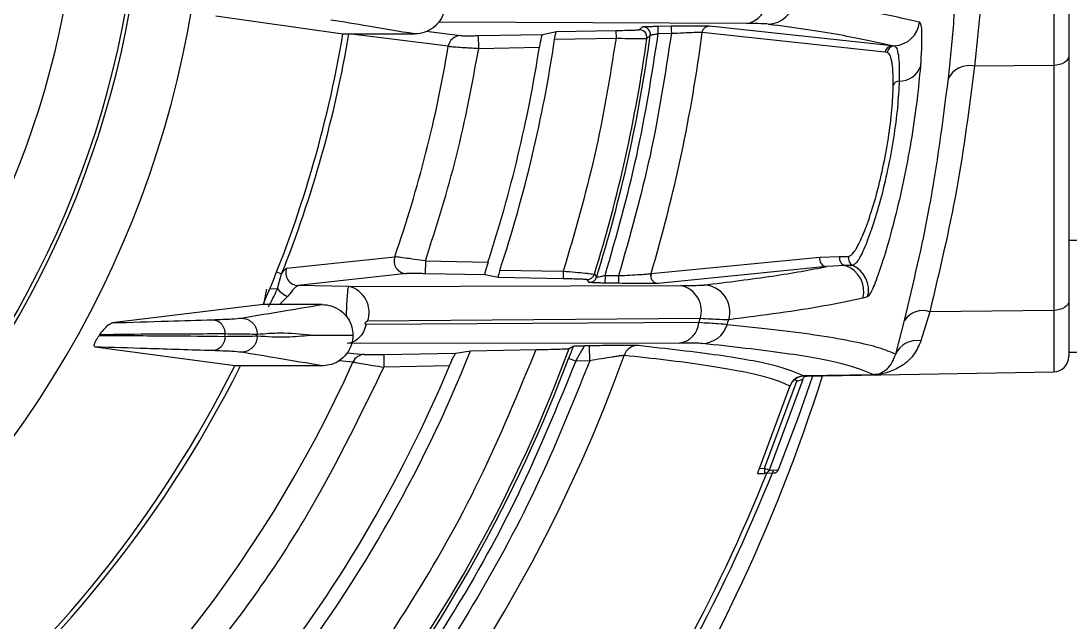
# Model space of a CAD drawing. Extents: x 7 to 135, y 3 to 97.
# Drawn here: x 130.494 to 132.549, y 39.976 to 41.153 of the extents above; entities that cross this region are included whole.
import ezdxf

# ---------------------------------------------------------------- set-up
doc = ezdxf.new("R2010")
doc.units = 0
doc.header["$MEASUREMENT"] = 0
doc.layers.add('OBJECT', color=7, linetype='CONTINUOUS')

msp = doc.modelspace()

# ---------------------------------------------------------------- linework, layer by layer
at = {"layer": 'OBJECT'}
for p, q in [((132.5466, 49.6965), (132.5466, 40.7239)), ((132.5171, 41.9668), (132.5171, 41.0662)), ((130.8755, 41.1634), (131.1246, 41.1277)), ((131.9153, 41.1482), (131.3123, 41.1506)), ((131.7052, 41.136), (131.7117, 41.1418)), ((131.7421, 41.1429), (131.7679, 41.1433)), ((131.843, 41.1435), (132.201, 41.1049)), ((131.1246, 41.1277), (131.2649, 41.1277)), ((131.3311, 41.1035), (131.1416, 41.1274)), ((131.2875, 41.1329), (131.3551, 41.1244)), ((131.3904, 41.1245), (131.5156, 41.1267)), ((131.3908, 41.0995), (131.3904, 41.1245)), ((131.5156, 41.1267), (131.5429, 41.1324)), ((131.5429, 41.1324), (131.6595, 41.1345)), ((131.7203, 41.119), (131.7268, 41.1248)), ((131.7681, 41.1283), (131.7424, 41.1279)), ((132.1865, 41.0918), (131.8285, 41.1304)), ((131.3908, 41.0995), (131.5096, 41.1016)), ((131.5395, 41.1174), (131.6598, 41.1195)), ((132.201, 41.1049), (132.2049, 41.1044)), ((132.191, 41.0913), (132.1865, 41.0918)), ((132.5171, 41.0662), (132.3618, 41.0646)), ((132.5171, 41.0662), (132.5171, 40.5862)), ((132.5466, 40.7239), (132.7346, 40.7239)), ((132.5466, 40.7239), (132.5466, 40.5045)), ((131.0145, 40.6688), (131.2262, 40.6914)), ((131.7284, 40.6583), (132.0589, 40.6906)), ((132.0589, 40.6906), (132.0978, 40.692)), ((132.0978, 40.692), (132.1153, 40.6916)), ((131.2863, 40.6831), (131.2859, 40.6581)), ((131.2863, 40.6831), (131.409, 40.681)), ((132.073, 40.672), (131.7423, 40.6391)), ((132.1079, 40.674), (132.073, 40.672)), ((132.1235, 40.6743), (132.1079, 40.674)), ((130.9949, 40.6615), (131.0047, 40.6576)), ((130.9966, 40.6289), (131.0047, 40.6576)), ((131.2492, 40.6582), (131.0372, 40.6348)), ((131.403, 40.6561), (131.2859, 40.6581)), ((131.4288, 40.6504), (131.403, 40.6561)), ((131.5562, 40.6482), (131.4288, 40.6504)), ((131.4324, 40.6653), (131.5565, 40.6632)), ((131.5565, 40.6632), (131.5562, 40.6482)), ((131.6174, 40.6572), (131.6216, 40.6514)), ((131.6384, 40.6548), (131.6381, 40.6398)), ((131.6384, 40.6548), (131.6649, 40.6543)), ((131.7283, 40.6584), (131.7277, 40.6541)), ((131.7278, 40.6541), (131.7284, 40.6583)), ((131.7283, 40.6584), (131.7284, 40.6583)), ((130.9814, 40.6282), (130.9966, 40.6289)), ((131.1361, 40.6331), (131.0372, 40.6348)), ((131.1361, 40.6331), (131.7866, 40.6349)), ((131.607, 40.6408), (131.6029, 40.6466)), ((131.6646, 40.6393), (131.6381, 40.6398)), ((130.9695, 40.5977), (130.9759, 40.628)), ((132.1525, 40.6127), (132.1433, 40.6099)), ((130.9685, 40.5977), (130.6726, 40.5618)), ((131.0841, 40.5977), (130.9685, 40.5977)), ((131.8246, 40.5701), (131.1729, 40.5652)), ((132.2744, 40.5836), (132.2569, 40.5265)), ((132.5171, 40.5862), (132.2744, 40.5836)), ((132.5171, 40.5862), (132.5171, 40.466)), ((131.8221, 40.5622), (131.1701, 40.5586)), ((132.2076, 40.5004), (132.2248, 40.5664)), ((130.8938, 40.5354), (130.8938, 40.54)), ((130.957, 40.5363), (130.957, 40.5391)), ((131.1444, 40.5376), (131.1444, 40.5378)), ((130.9128, 40.4777), (130.6391, 40.5145)), ((131.7841, 40.5221), (131.1333, 40.5216)), ((131.3461, 40.5026), (131.3748, 40.5072)), ((131.3748, 40.5072), (131.5032, 40.5094)), ((131.568, 40.5114), (131.576, 40.5163)), ((131.5986, 40.5172), (131.6078, 40.5174)), ((131.6083, 40.4874), (131.6078, 40.5174)), ((131.1443, 40.4851), (131.1171, 40.4877)), ((131.1328, 40.503), (131.1665, 40.4999)), ((131.2046, 40.5001), (131.3461, 40.5026)), ((131.5809, 40.4869), (131.5669, 40.4922)), ((131.6083, 40.4874), (131.5809, 40.4869)), ((132.5466, 40.5045), (132.7346, 40.5045)), ((131.0841, 40.4777), (130.9128, 40.4777)), ((131.3334, 40.4774), (131.2051, 40.4751)), ((132.0278, 40.4574), (132.5171, 40.466)), ((131.9508, 40.277), (132.0139, 40.4473)), ((132.0254, 40.451), (131.9597, 40.2733)), ((132.0139, 40.4473), (132.0098, 40.4507)), ((132.0279, 40.458), (132.1633, 40.4604)), ((132.1633, 40.4603), (132.0279, 40.4579)), ((132.0279, 40.4579), (132.0279, 40.458)), ((132.0279, 40.4579), (132.0282, 40.4575)), ((131.9408, 40.2766), (132.0004, 40.4372)), ((132.0004, 40.4372), (132, 40.4377)), ((132, 40.4377), (132, 40.4377)), ((131.937, 40.2665), (131.9508, 40.267)), ((131.9408, 40.2766), (131.9508, 40.277)), ((131.9687, 40.2676), (131.9508, 40.267)), ((131.9597, 40.2733), (131.9625, 40.2734)), ((131.9625, 40.2734), (131.9747, 40.2738)), ((131.9747, 40.2738), (131.9776, 40.2739))]:
    msp.add_line(p, q, dxfattribs=at)
at = {"layer": 'OBJECT', "flags": 128}
for points in [[(131.7424, 41.1279), (131.7423, 41.1308), (131.7423, 41.1336), (131.7422, 41.1361), (131.7422, 41.1384), (131.7422, 41.1403), (131.7421, 41.1417), (131.7421, 41.1425), (131.7421, 41.1429)], [(131.7679, 41.1433), (131.7679, 41.143), (131.7679, 41.1421), (131.7679, 41.1407), (131.768, 41.1388), (131.768, 41.1366), (131.768, 41.134), (131.7681, 41.1312), (131.7681, 41.1283)], [(131.6595, 41.1345), (131.6595, 41.1341), (131.6595, 41.1332), (131.6596, 41.1318), (131.6596, 41.13), (131.6596, 41.1277), (131.6597, 41.1251), (131.6597, 41.1224), (131.6598, 41.1195)], [(132.5466, 41.0842), (132.5461, 41.0807), (132.5444, 41.0774), (132.5417, 41.0743), (132.538, 41.0716), (132.5336, 41.0693), (132.5285, 41.0677), (132.5229, 41.0666), (132.5171, 41.0662)], [(131.6649, 40.6543), (131.6648, 40.6514), (131.6648, 40.6486), (131.6647, 40.6461), (131.6647, 40.6438), (131.6647, 40.6419), (131.6646, 40.6405), (131.6646, 40.6396), (131.6646, 40.6393)], [(132.5466, 40.6042), (132.5461, 40.6007), (132.5444, 40.5974), (132.5417, 40.5943), (132.538, 40.5916), (132.5336, 40.5893), (132.5285, 40.5877), (132.5229, 40.5866), (132.5171, 40.5862)], [(131.2046, 40.5001), (131.2046, 40.4996), (131.2047, 40.4981), (131.2047, 40.4958), (131.2048, 40.4927), (131.2048, 40.4889), (131.2049, 40.4846), (131.205, 40.4799), (131.2051, 40.4751)], [(132.0449, 40.4577), (132.0173, 40.3781), (131.9776, 40.2739)]]:
    msp.add_lwpolyline(points, dxfattribs=at)
at = {"layer": 'OBJECT'}
for centre, radius, start, end in [((128.8466, 41.5107), 2.0098, 315.4001, 44.5999), ((128.8466, 41.5107), 1.8907, 318.3698, 41.6302), ((128.8466, 41.5107), 1.8831, 318.6329, 41.3671), ((128.8466, 41.5107), 1.764, 319.599, 40.401), ((131.9079, 41.1947), 0.0471, 279.0526, 2.1605), ((131.9568, 41.1995), 0.0524, 271.3029, 354.3252), ((131.712, 41.1268), 0.015, 352.2805, 90.9754), ((132.202, 41.1568), 0.0525, 273.1693, 353.8866), ((128.8466, 41.5107), 2.31, 336.7192, 350.4562), ((128.8466, 41.5165), 2.3227, 338.2977, 350.3634), ((131.3557, 41.0995), 0.0249, 91.3024, 170.7644), ((128.8466, 41.5165), 2.9067, 342.6845, 352.2558), ((131.7054, 41.121), 0.015, 352.1489, 90.9752), ((128.8466, 41.5165), 3.0068, 343.4169, 352.6223), ((128.8466, 41.5165), 3.0068, 343.4169, 352.6223), ((128.8466, 41.5165), 2.5186, 340.8757, 350.5623), ((128.8466, 41.5165), 2.6951, 341.9404, 351.1444), ((128.8466, 41.5165), 2.7223, 341.7801, 351.5688), ((128.8466, 41.5165), 2.901, 342.7691, 352.124), ((132.2014, 41.0899), 0.0149, 91.3848, 173.0007), ((132.2058, 41.0895), 0.0149, 93.4374, 173.0155), ((132.2153, 41.0788), 0.0433, 268.8437, 339.7683), ((132.3517, 41.02), 0.0457, 77.2302, 153.7643), ((132.215, 41.0221), 0.0134, 92.1851, 155.9316), ((131.2499, 40.6833), 0.025, 161.0723, 268.4988), ((132.0734, 40.6869), 0.015, 165.7124, 268.4367), ((132.1124, 40.6884), 0.015, 165.811, 252.6804), ((132.1298, 40.688), 0.015, 165.9488, 245.0892), ((132.0926, 40.6237), 0.0526, 344.7378, 73.0541), ((132.1017, 40.6264), 0.0526, 344.8984, 65.5339), ((131.0378, 40.6598), 0.025, 158.8789, 268.4727), ((131.6031, 40.6616), 0.015, 269.0143, 342.7547), ((131.6073, 40.6558), 0.015, 269.0143, 342.67), ((131.0276, 40.6498), 0.0374, 213.9839, 253.2508), ((131.1241, 40.5826), 0.0519, 340.3626, 76.5936), ((131.7757, 40.5849), 0.0512, 343.094, 77.6074), ((131.8303, 40.5834), 0.0525, 342.7989, 88.5417), ((128.8466, 41.5165), 3.1248, 342.2171, 342.3692), ((128.8466, 41.5165), 3.1787, 342.4546, 342.636), ((132.2608, 40.5427), 0.0431, 71.679, 146.7533), ((131.7779, 40.566), 0.0443, 278.0541, 355.0191), ((131.8275, 40.5737), 0.0523, 271.2397, 342.7674), ((132.249, 40.4819), 0.0454, 79.9347, 155.855), ((128.8466, 41.5165), 2.7223, 305.5385, 338.2371), ((128.8466, 41.5165), 2.901, 305.4751, 339.7287), ((131.7038, 40.4881), 0.0299, 91.2273, 160.5297), ((128.8466, 41.5165), 3.0068, 273.8025, 340.2009), ((128.8466, 41.5165), 2.5186, 305.7276, 335.8244), ((128.8466, 41.5165), 2.9067, 305.3048, 339.3669), ((131.167, 40.4751), 0.0248, 91.2344, 156.2559), ((132.5166, 40.496), 0.03, 271, 0), ((128.8466, 41.5165), 2.3227, 281.5486, 333.4328), ((128.8466, 41.5107), 2.31, 285.3009, 333.4367), ((128.8466, 41.5165), 2.6951, 305.7175, 337.3213), ((128.8466, 41.4765), 3.375, 326.7599, 342.437), ((132.0284, 40.428), 0.03, 91.0246, 161.1089), ((132.0284, 40.4279), 0.03, 91.0057, 161.0106), ((132.0348, 40.4478), 0.00997, 129.9413, 161.4363), ((132.0348, 40.4478), 0.00997, 103.2785, 129.9372), ((132.1666, 40.4603), 0.00333, 179.3431, 180.6569), ((128.8466, 41.5165), 3.36, 324.0898, 338.2742), ((128.8466, 41.5165), 3.35, 324.4956, 338.1027), ((131.8791, 40.272), 0.0719, 356.0126, 3.9874)]:
    msp.add_arc(centre, radius, start, end, dxfattribs=at)
msp.add_ellipse((129.2173, 41.5107), major_axis=(1.7429, 0), ratio=0.977124, start_param=5.674525, end_param=5.675653, dxfattribs=at)
for points, knots in [([(132.3618, 41.9684), (132.3644, 41.9454), (132.3694, 41.9009), (132.3759, 41.829), (132.3822, 41.7418), (132.3872, 41.6374), (132.3891, 41.517), (132.3872, 41.3965), (132.3816, 41.2784), (132.3728, 41.165), (132.3655, 41.098), (132.3618, 41.0646)], [0, 0, 0, 0, 0.08716, 0.168378, 0.249871, 0.377197, 0.499566, 0.621999, 0.749352, 0.874781, 1, 1, 1, 1]), ([(132.5466, 41.9488), (132.5466, 41.9183), (132.5466, 41.8561), (132.5466, 41.7501), (132.5466, 41.6358), (132.5466, 41.5165), (132.5466, 41.3972), (132.5466, 41.2829), (132.5466, 41.1769), (132.5466, 41.1147), (132.5466, 41.0842)], [0, 0, 0, 0, 0.1193153, 0.2433734, 0.3708078, 0.5, 0.6291923, 0.7566267, 0.8806848, 1, 1, 1, 1]), ([(132.3108, 41.0402), (132.3144, 41.0753), (132.3216, 41.1457), (132.33, 41.2641), (132.3358, 41.3885), (132.3366, 41.4738), (132.3369, 41.5165)], [0, 0, 0, 0, 0.250229, 0.500882, 0.749824, 1, 1, 1, 1]), ([(131.3252, 41.1876), (131.3245, 41.1809), (131.3232, 41.1675), (131.313, 41.1496), (131.2978, 41.1361), (131.2808, 41.1288), (131.2695, 41.128), (131.2649, 41.1277)], [0, 0, 0, 0, 0.212706, 0.425419, 0.638708, 0.85337, 1, 1, 1, 1]), ([(132.009, 41.1944), (132.0586, 41.1874), (132.1587, 41.1734), (132.2222, 41.1587), (132.2542, 41.1512)], [0, 0, 0, 0, 0.49662, 1, 1, 1, 1]), ([(131.2649, 41.1277), (131.2348, 41.1328), (131.181, 41.1419), (131.1253, 41.151), (131.1009, 41.155)], [0, 0, 0, 0, 0.56001, 1, 1, 1, 1]), ([(131.7117, 41.1418), (131.7122, 41.1419), (131.7133, 41.1421), (131.7204, 41.1424), (131.7304, 41.1426), (131.7382, 41.1428), (131.7421, 41.1429)], [0, 0, 0, 0, 0.249982, 0.499802, 0.74916, 1, 1, 1, 1]), ([(131.7679, 41.1433), (131.777, 41.1435), (131.7953, 41.1438), (131.819, 41.1439), (131.8369, 41.1438), (131.841, 41.1436), (131.843, 41.1435)], [0, 0, 0, 0, 0.250111, 0.500126, 0.75008, 1, 1, 1, 1]), ([(131.8285, 41.1304), (131.8289, 41.1321), (131.8297, 41.1356), (131.8331, 41.1399), (131.8378, 41.1429), (131.8413, 41.1433), (131.843, 41.1435)], [0, 0, 0, 0, 0.241913, 0.499999, 0.758086, 1, 1, 1, 1]), ([(131.958, 41.1472), (131.9545, 41.1474), (131.9475, 41.1479), (131.926, 41.1481), (131.9153, 41.1482)], [0, 0, 0, 0, 0.498433, 1, 1, 1, 1]), ([(131.958, 41.1472), (132.0074, 41.1403), (132.1062, 41.1265), (132.1694, 41.1121), (132.201, 41.1049)], [0, 0, 0, 0, 0.500069, 1, 1, 1, 1]), ([(132.2542, 41.1512), (132.2553, 41.1499), (132.2573, 41.1471), (132.2586, 41.1289), (132.2585, 41.1019), (132.2568, 41.0765), (132.2559, 41.0638)], [0, 0, 0, 0, 0.250785, 0.500022, 0.750017, 1, 1, 1, 1]), ([(131.3551, 41.1244), (131.3561, 41.1244), (131.3581, 41.1243), (131.3665, 41.1242), (131.3776, 41.1243), (131.3861, 41.1244), (131.3904, 41.1245)], [0, 0, 0, 0, 0.249944, 0.499855, 0.749377, 1, 1, 1, 1]), ([(131.5156, 41.1267), (131.5153, 41.1264), (131.5147, 41.1257), (131.5134, 41.1212), (131.5119, 41.1148), (131.5106, 41.1078), (131.5099, 41.1033), (131.5096, 41.1016)], [0, 0, 0, 0, 0.215818, 0.431529, 0.649866, 0.870927, 1, 1, 1, 1]), ([(131.5395, 41.1174), (131.5397, 41.1191), (131.5403, 41.1225), (131.5412, 41.1271), (131.542, 41.1305), (131.5426, 41.1322), (131.5429, 41.1324), (131.5429, 41.1324)], [0, 0, 0, 0, 0.220979, 0.441916, 0.663513, 0.883733, 1, 1, 1, 1]), ([(131.6384, 40.6548), (131.6606, 40.7325), (131.7051, 40.8881), (131.73, 41.0479), (131.7424, 41.1279)], [0, 0, 0, 0, 0.5, 1, 1, 1, 1]), ([(131.6595, 41.1345), (131.6654, 41.1346), (131.6771, 41.1348), (131.6921, 41.1352), (131.7027, 41.1357), (131.7043, 41.1359), (131.7052, 41.136)], [0, 0, 0, 0, 0.250077, 0.499955, 0.749388, 1, 1, 1, 1]), ([(131.7681, 41.1283), (131.7558, 41.0483), (131.7312, 40.8881), (131.687, 40.7322), (131.6649, 40.6543)], [0, 0, 0, 0, 0.5, 1, 1, 1, 1]), ([(131.7424, 41.1279), (131.741, 41.1277), (131.7385, 41.1273), (131.7348, 41.1266), (131.7318, 41.126), (131.7295, 41.1255), (131.7275, 41.1251), (131.7271, 41.1249), (131.7268, 41.1248)], [0, 0, 0, 0, 0.17369, 0.315126, 0.500598, 0.634816, 0.762778, 1, 1, 1, 1]), ([(131.8285, 41.1304), (131.8269, 41.1305), (131.8236, 41.1306), (131.8098, 41.1303), (131.7909, 41.1295), (131.7762, 41.1287), (131.7681, 41.1283)], [0, 0, 0, 0, 0.244676, 0.500062, 0.724507, 1, 1, 1, 1]), ([(131.3311, 41.1035), (131.3327, 41.1034), (131.3359, 41.103), (131.3494, 41.102), (131.3644, 41.1011), (131.3782, 41.1003), (131.3865, 41.0998), (131.3908, 41.0995)], [0, 0, 0, 0, 0.242735, 0.499206, 0.715651, 0.849424, 1, 1, 1, 1]), ([(131.6598, 41.1195), (131.6473, 41.0423), (131.6223, 40.8881), (131.5784, 40.7382), (131.5565, 40.6632)], [0, 0, 0, 0, 0.5, 1, 1, 1, 1]), ([(131.6598, 41.1195), (131.6676, 41.1193), (131.6831, 41.119), (131.7, 41.1188), (131.7102, 41.1187), (131.7179, 41.1188), (131.7193, 41.1189), (131.7203, 41.119)], [0, 0, 0, 0, 0.249679, 0.499167, 0.631328, 0.759004, 1, 1, 1, 1]), ([(132.2049, 41.1044), (132.2066, 41.1034), (132.2098, 41.1013), (132.213, 41.087), (132.2149, 41.0657), (132.2146, 41.0456), (132.2145, 41.0355)], [0, 0, 0, 0, 0.2516518, 0.5007665, 0.7509306, 1, 1, 1, 1]), ([(131.2863, 40.6831), (131.3081, 40.7514), (131.3516, 40.8881), (131.3777, 41.029), (131.3908, 41.0995)], [0, 0, 0, 0, 0.5, 1, 1, 1, 1]), ([(132.2028, 41.0276), (132.2027, 41.0369), (132.2026, 41.0557), (132.2001, 41.0753), (132.1963, 41.0885), (132.1928, 41.0904), (132.191, 41.0913)], [0, 0, 0, 0, 0.249435, 0.499655, 0.748628, 1, 1, 1, 1]), ([(132.2559, 41.0638), (132.2541, 41.0432), (132.2503, 41.0019), (132.2395, 40.9267), (132.2253, 40.8497), (132.2085, 40.7756), (132.1909, 40.7099), (132.1743, 40.658), (132.1602, 40.6217), (132.1551, 40.6157), (132.1525, 40.6127)], [0, 0, 0, 0, 0.124844, 0.24983, 0.374893, 0.499993, 0.625063, 0.749967, 0.874601, 1, 1, 1, 1]), ([(132.3618, 41.0646), (132.3516, 40.9838), (132.3312, 40.8225), (132.2933, 40.6631), (132.2744, 40.5836)], [0, 0, 0, 0, 0.501211, 1, 1, 1, 1]), ([(132.2248, 40.5664), (132.2422, 40.6396), (132.2797, 40.7966), (132.3, 40.9554), (132.3108, 41.0402)], [0, 0, 0, 0, 0.466269, 1, 1, 1, 1]), ([(132.1153, 40.6916), (132.1185, 40.6933), (132.1249, 40.6965), (132.1389, 40.7221), (132.1541, 40.7601), (132.1693, 40.809), (132.183, 40.865), (132.1938, 40.9236), (132.201, 40.9809), (132.2022, 41.012), (132.2028, 41.0276)], [0, 0, 0, 0, 0.124906, 0.249953, 0.375023, 0.500104, 0.625117, 0.749959, 0.874676, 1, 1, 1, 1]), ([(132.2145, 41.0355), (132.2136, 41.0187), (132.2118, 40.9853), (132.2038, 40.9241), (132.1923, 40.8617), (132.178, 40.802), (132.1623, 40.7495), (132.1468, 40.7083), (132.1328, 40.6802), (132.1266, 40.6763), (132.1235, 40.6743)], [0, 0, 0, 0, 0.125666, 0.250364, 0.374871, 0.499374, 0.623987, 0.748872, 0.87422, 1, 1, 1, 1]), ([(131.2863, 40.6831), (131.2791, 40.6842), (131.2646, 40.6863), (131.2454, 40.6889), (131.2311, 40.6909), (131.2278, 40.6912), (131.2262, 40.6914)], [0, 0, 0, 0, 0.250031, 0.49996, 0.760477, 1, 1, 1, 1]), ([(131.409, 40.681), (131.4081, 40.6781), (131.4063, 40.6724), (131.4041, 40.6648), (131.4029, 40.6592), (131.4026, 40.6565), (131.4029, 40.6562), (131.403, 40.6561)], [0, 0, 0, 0, 0.226997, 0.454289, 0.67365, 0.882634, 1, 1, 1, 1]), ([(131.8316, 40.6359), (131.8788, 40.6417), (131.9734, 40.6535), (132.0397, 40.6658), (132.073, 40.672)], [0, 0, 0, 0, 0.4987517, 1, 1, 1, 1]), ([(131.0047, 40.6576), (131.0068, 40.6608), (131.0109, 40.6671), (131.0133, 40.6682), (131.0145, 40.6688)], [0, 0, 0, 0, 0.500683, 1, 1, 1, 1]), ([(131.2859, 40.6581), (131.2816, 40.6582), (131.2728, 40.6583), (131.2614, 40.6584), (131.2524, 40.6584), (131.2503, 40.6583), (131.2492, 40.6582)], [0, 0, 0, 0, 0.250216, 0.500123, 0.749995, 1, 1, 1, 1]), ([(131.4324, 40.6653), (131.4318, 40.6636), (131.4307, 40.6602), (131.4295, 40.6556), (131.4287, 40.6523), (131.4285, 40.6507), (131.4287, 40.6505), (131.4288, 40.6504)], [0, 0, 0, 0, 0.227054, 0.454411, 0.673658, 0.882513, 1, 1, 1, 1]), ([(131.5565, 40.6632), (131.5643, 40.6625), (131.58, 40.6611), (131.597, 40.6595), (131.6072, 40.6585), (131.615, 40.6576), (131.6165, 40.6573), (131.6174, 40.6572)], [0, 0, 0, 0, 0.250292, 0.499691, 0.629693, 0.756482, 1, 1, 1, 1]), ([(131.6216, 40.6514), (131.6217, 40.6513), (131.6218, 40.6513), (131.6229, 40.6515), (131.6246, 40.6518), (131.6274, 40.6523), (131.6319, 40.6533), (131.636, 40.6542), (131.6384, 40.6548)], [0, 0, 0, 0, 0.1169471, 0.2384816, 0.3660413, 0.5008816, 0.7108098, 1, 1, 1, 1]), ([(131.6649, 40.6543), (131.6724, 40.6547), (131.6874, 40.6554), (131.7076, 40.6566), (131.7229, 40.6576), (131.7266, 40.6581), (131.7283, 40.6584)], [0, 0, 0, 0, 0.250636, 0.500302, 0.760651, 1, 1, 1, 1]), ([(131.7278, 40.6541), (131.728, 40.6521), (131.7283, 40.6492), (131.7303, 40.6456), (131.7328, 40.6426), (131.7369, 40.6398), (131.7406, 40.6393), (131.7423, 40.6391)], [0, 0, 0, 0, 0.251185, 0.3833, 0.515924, 0.770772, 1, 1, 1, 1]), ([(130.979, 40.5931), (130.9849, 40.6045), (130.9914, 40.6171), (130.9962, 40.6279), (130.9966, 40.6289)], [0, 0, 0, 0, 0.913811, 1, 1, 1, 1]), ([(131.0372, 40.6348), (131.0362, 40.6345), (131.0341, 40.6338), (131.0277, 40.6279), (131.0212, 40.6195), (131.0169, 40.614)], [0, 0, 0, 0, 0.241709, 0.501167, 1, 1, 1, 1]), ([(131.1319, 40.5736), (131.1319, 40.5749), (131.132, 40.5833), (131.1326, 40.5993), (131.1337, 40.6174), (131.135, 40.6303), (131.1357, 40.6322), (131.1361, 40.6331)], [0, 0, 0, 0, 0.043721, 0.286478, 0.522153, 0.761148, 1, 1, 1, 1]), ([(131.6029, 40.6466), (131.6026, 40.6467), (131.6022, 40.6468), (131.5983, 40.647), (131.5895, 40.6474), (131.574, 40.6478), (131.5622, 40.6481), (131.5562, 40.6482)], [0, 0, 0, 0, 0.1253407, 0.2508376, 0.5001991, 0.7496316, 1, 1, 1, 1]), ([(131.6381, 40.6398), (131.6342, 40.6398), (131.6262, 40.64), (131.6159, 40.6403), (131.6101, 40.6405), (131.6075, 40.6407), (131.6072, 40.6408), (131.607, 40.6408)], [0, 0, 0, 0, 0.249852, 0.499444, 0.748664, 0.874856, 1, 1, 1, 1]), ([(131.7423, 40.6391), (131.7401, 40.639), (131.7357, 40.6387), (131.7169, 40.6387), (131.6925, 40.6389), (131.6739, 40.6392), (131.6646, 40.6393)], [0, 0, 0, 0, 0.24967, 0.499418, 0.749229, 1, 1, 1, 1]), ([(131.7866, 40.6349), (131.7978, 40.635), (131.8201, 40.6351), (131.8278, 40.6356), (131.8316, 40.6359)], [0, 0, 0, 0, 0.4986045, 1, 1, 1, 1]), ([(131.0169, 40.614), (131.0119, 40.6088), (131.0067, 40.6035), (131.0006, 40.5979), (131.0004, 40.5977)], [0, 0, 0, 0, 0.9598881, 1, 1, 1, 1]), ([(132.1433, 40.6099), (132.119, 40.6049), (132.0717, 40.5951), (131.9832, 40.5811), (131.9141, 40.5722), (131.8805, 40.5678)], [0, 0, 0, 0, 0.351668, 0.685, 1, 1, 1, 1]), ([(130.9253, 40.5711), (130.9545, 40.5761), (131.0068, 40.5849), (131.0604, 40.5938), (131.0841, 40.5977)], [0, 0, 0, 0, 0.560008, 1, 1, 1, 1]), ([(131.0841, 40.5977), (131.09, 40.5972), (131.1027, 40.5961), (131.1205, 40.5869), (131.1348, 40.5722), (131.1431, 40.5549), (131.144, 40.543), (131.1444, 40.5378)], [0, 0, 0, 0, 0.187598, 0.404758, 0.62077, 0.835172, 1, 1, 1, 1]), ([(132.5466, 40.6042), (132.5466, 40.5885), (132.5466, 40.5567), (132.5466, 40.5226), (132.5466, 40.5001), (132.5466, 40.4973), (132.5466, 40.496)], [0, 0, 0, 0, 0.246611, 0.5, 0.753391, 1, 1, 1, 1]), ([(130.6726, 40.5618), (130.7091, 40.563), (130.7743, 40.565), (130.8404, 40.5671), (130.8695, 40.568)], [0, 0, 0, 0, 0.560018, 1, 1, 1, 1]), ([(130.8695, 40.568), (130.8833, 40.5685), (130.9109, 40.5695), (130.9205, 40.5706), (130.9253, 40.5711)], [0, 0, 0, 0, 0.501102, 1, 1, 1, 1]), ([(130.8695, 40.568), (130.8726, 40.5676), (130.8772, 40.567), (130.8828, 40.5635), (130.8867, 40.5598), (130.8898, 40.5554), (130.8929, 40.5489), (130.8934, 40.5435), (130.8938, 40.54)], [0, 0, 0, 0, 0.239577, 0.368438, 0.5, 0.631563, 0.760423, 1, 1, 1, 1]), ([(130.9253, 40.5711), (130.9293, 40.5707), (130.9354, 40.57), (130.9428, 40.566), (130.9479, 40.5619), (130.952, 40.5568), (130.9559, 40.5493), (130.9566, 40.5431), (130.957, 40.5391)], [0, 0, 0, 0, 0.239487, 0.36838, 0.5, 0.63162, 0.760514, 1, 1, 1, 1]), ([(131.8805, 40.5678), (131.8759, 40.5678), (131.8665, 40.5678), (131.8387, 40.5693), (131.8246, 40.5701)], [0, 0, 0, 0, 0.49095, 1, 1, 1, 1]), ([(130.6483, 40.5385), (130.6513, 40.5423), (130.6606, 40.5544), (130.668, 40.5604), (130.6717, 40.5615), (130.6726, 40.5618)], [0, 0, 0, 0, 0.2595991, 0.8195303, 1, 1, 1, 1]), ([(131.1701, 40.5586), (131.1685, 40.5536), (131.1654, 40.5435), (131.1565, 40.5316), (131.1455, 40.5234), (131.1373, 40.5222), (131.1333, 40.5216)], [0, 0, 0, 0, 0.243821, 0.5, 0.756179, 1, 1, 1, 1]), ([(131.1701, 40.5586), (131.1697, 40.5586), (131.1692, 40.5587), (131.1688, 40.5592), (131.1685, 40.5597), (131.1684, 40.5602), (131.1684, 40.5609), (131.1686, 40.5617), (131.1691, 40.5626), (131.1698, 40.5636), (131.1708, 40.5645), (131.1719, 40.565), (131.1726, 40.5651), (131.1729, 40.5652)], [0, 0, 0, 0, 0.133106, 0.191583, 0.248258, 0.311446, 0.370773, 0.432306, 0.501537, 0.62074, 0.752075, 0.875584, 1, 1, 1, 1]), ([(131.8775, 40.5582), (131.873, 40.5587), (131.8638, 40.5596), (131.8361, 40.5613), (131.8221, 40.5622)], [0, 0, 0, 0, 0.4931978, 1, 1, 1, 1]), ([(132.2076, 40.5004), (132.1978, 40.5046), (132.1782, 40.5129), (132.1275, 40.5249), (132.0609, 40.5366), (131.9789, 40.5477), (131.9108, 40.5548), (131.8775, 40.5582)], [0, 0, 0, 0, 0.202277, 0.401502, 0.603952, 0.805948, 1, 1, 1, 1]), ([(130.6391, 40.5145), (130.6383, 40.5149), (130.6371, 40.5154), (130.6376, 40.519), (130.6385, 40.5219), (130.6395, 40.5242), (130.6408, 40.5267), (130.6422, 40.5293), (130.6445, 40.5331), (130.6461, 40.5354), (130.6472, 40.5369)], [0, 0, 0, 0, 0.401431, 0.57019, 0.633488, 0.697361, 0.744464, 0.791505, 0.861691, 1, 1, 1, 1]), ([(130.6472, 40.5369), (130.6932, 40.5369), (130.7754, 40.5367), (130.8576, 40.5358), (130.8938, 40.5354)], [0, 0, 0, 0, 0.560009, 1, 1, 1, 1]), ([(130.8938, 40.54), (130.848, 40.54), (130.7661, 40.54), (130.6843, 40.539), (130.6483, 40.5385)], [0, 0, 0, 0, 0.560012, 1, 1, 1, 1]), ([(130.8938, 40.5354), (130.8934, 40.5319), (130.8929, 40.5265), (130.8898, 40.52), (130.8867, 40.5155), (130.8828, 40.5119), (130.8772, 40.5084), (130.8726, 40.5078), (130.8695, 40.5074)], [0, 0, 0, 0, 0.239577, 0.368437, 0.5, 0.631562, 0.760423, 1, 1, 1, 1]), ([(130.957, 40.5391), (130.9512, 40.5392), (130.9397, 40.5395), (130.9091, 40.5398), (130.8938, 40.54)], [0, 0, 0, 0, 0.499962, 1, 1, 1, 1]), ([(130.8938, 40.5354), (130.9091, 40.5355), (130.9397, 40.5359), (130.9512, 40.5361), (130.957, 40.5363)], [0, 0, 0, 0, 0.500038, 1, 1, 1, 1]), ([(130.957, 40.5363), (130.9566, 40.5322), (130.9559, 40.526), (130.952, 40.5186), (130.9479, 40.5135), (130.9428, 40.5094), (130.9354, 40.5054), (130.9293, 40.5047), (130.9253, 40.5043)], [0, 0, 0, 0, 0.2394861, 0.3683795, 0.5, 0.6316204, 0.7605134, 1, 1, 1, 1]), ([(131.0605, 40.5377), (131.0412, 40.5396), (131.0067, 40.5429), (130.9722, 40.5403), (130.957, 40.5391)], [0, 0, 0, 0, 0.560063, 1, 1, 1, 1]), ([(130.957, 40.5363), (130.9763, 40.5351), (131.0108, 40.5329), (131.0453, 40.5362), (131.0605, 40.5377)], [0, 0, 0, 0, 0.559938, 1, 1, 1, 1]), ([(131.0605, 40.5377), (131.0606, 40.5377), (131.0752, 40.5377), (131.1001, 40.5377), (131.1277, 40.5377), (131.1408, 40.5377), (131.1435, 40.5377), (131.1435, 40.5377)], [0, 0, 0, 0, 0.002912, 0.527889, 0.903606, 0.997536, 1, 1, 1, 1]), ([(131.1444, 40.5376), (131.1437, 40.5309), (131.1424, 40.5175), (131.1321, 40.4996), (131.117, 40.4861), (131.1, 40.4788), (131.0887, 40.478), (131.0841, 40.4777)], [0, 0, 0, 0, 0.2127065, 0.4254193, 0.6387089, 0.8533709, 1, 1, 1, 1]), ([(131.1444, 40.5378), (131.1442, 40.5378), (131.1439, 40.5377), (131.1436, 40.5377), (131.1435, 40.5377)], [0, 0, 0, 0, 0.5599985, 1, 1, 1, 1]), ([(131.1435, 40.5377), (131.1437, 40.5377), (131.144, 40.5376), (131.1442, 40.5376), (131.1444, 40.5376)], [0, 0, 0, 0, 0.560002, 1, 1, 1, 1]), ([(132.2569, 40.5265), (132.2525, 40.5166), (132.2436, 40.4967), (132.2211, 40.4774), (132.1955, 40.4653), (132.18, 40.4613), (132.1668, 40.4604), (132.1647, 40.4603), (132.1637, 40.4603), (132.1633, 40.4603)], [0, 0, 0, 0, 0.249936, 0.500626, 0.749428, 0.968478, 0.986306, 0.993525, 1, 1, 1, 1]), ([(130.4967, 39.2037), (130.5704, 39.2595), (130.7182, 39.3714), (130.9184, 39.5663), (131.1005, 39.7791), (131.2599, 40.0093), (131.3974, 40.2525), (131.468, 40.4239), (131.5032, 40.5094)], [0, 0, 0, 0, 0.165735, 0.332466, 0.5, 0.667545, 0.834271, 1, 1, 1, 1]), ([(130.8695, 40.5074), (130.8264, 40.5087), (130.7494, 40.5111), (130.6728, 40.5135), (130.6391, 40.5145)], [0, 0, 0, 0, 0.559994, 1, 1, 1, 1]), ([(130.9253, 40.5043), (130.9205, 40.5048), (130.9109, 40.5059), (130.8833, 40.5069), (130.8695, 40.5074)], [0, 0, 0, 0, 0.498898, 1, 1, 1, 1]), ([(131.5032, 40.5094), (131.5109, 40.5096), (131.5263, 40.5099), (131.5467, 40.5104), (131.5612, 40.5109), (131.5672, 40.5112), (131.5678, 40.5114), (131.568, 40.5114)], [0, 0, 0, 0, 0.238726, 0.477734, 0.707734, 0.921559, 1, 1, 1, 1]), ([(131.576, 40.5163), (131.5745, 40.5125), (131.5717, 40.5049), (131.5685, 40.4965), (131.5669, 40.4922)], [0, 0, 0, 0, 0.499885, 1, 1, 1, 1]), ([(131.576, 40.5163), (131.5762, 40.5163), (131.577, 40.5165), (131.5856, 40.5168), (131.5939, 40.5171), (131.5986, 40.5172)], [0, 0, 0, 0, 0.118323, 0.498393, 1, 1, 1, 1]), ([(131.5809, 40.4869), (131.583, 40.4906), (131.5872, 40.4979), (131.592, 40.5063), (131.5952, 40.5118), (131.597, 40.5149), (131.5982, 40.5168), (131.5985, 40.5171), (131.5986, 40.5172)], [0, 0, 0, 0, 0.250063, 0.499104, 0.634957, 0.762997, 0.884268, 1, 1, 1, 1]), ([(131.6078, 40.5174), (131.6191, 40.5176), (131.6418, 40.518), (131.6718, 40.5182), (131.6951, 40.5183), (131.7005, 40.518), (131.7032, 40.5179)], [0, 0, 0, 0, 0.250172, 0.5000671, 0.7499124, 1, 1, 1, 1]), ([(131.7032, 40.5179), (131.7588, 40.5116), (131.8703, 40.4991), (131.9784, 40.4791), (132.0114, 40.465), (132.0279, 40.458)], [0, 0, 0, 0, 0.33303, 0.66664, 1, 1, 1, 1]), ([(131.8287, 40.5215), (131.825, 40.5217), (131.8176, 40.5221), (131.7953, 40.5221), (131.7841, 40.5221)], [0, 0, 0, 0, 0.498503, 1, 1, 1, 1]), ([(132.1633, 40.4604), (132.1463, 40.4675), (132.1123, 40.4818), (132.0007, 40.5022), (131.886, 40.5151), (131.8287, 40.5215)], [0, 0, 0, 0, 0.3333359, 0.6668858, 1, 1, 1, 1]), ([(131.6083, 40.4874), (131.5745, 40.4036), (131.5063, 40.2345), (131.3739, 39.9924), (131.2182, 39.7591), (131.038, 39.5389), (130.8353, 39.335), (130.6127, 39.1512), (130.3733, 38.9901), (130.1203, 38.8536), (129.8579, 38.7434), (129.59, 38.6604), (129.3203, 38.6022), (129.1388, 38.5848), (129.0488, 38.5762)], [0, 0, 0, 0, 0.080321, 0.16194, 0.244772, 0.329378, 0.414487, 0.5, 0.585518, 0.670628, 0.755228, 0.838065, 0.919682, 1, 1, 1, 1]), ([(131.5809, 40.4869), (131.5446, 40.3981), (131.4716, 40.2199), (131.3291, 39.9673), (131.1634, 39.7282), (130.9741, 39.5074), (130.7658, 39.3055), (130.6119, 39.1898), (130.5352, 39.1321)], [0, 0, 0, 0, 0.165711, 0.332438, 0.5, 0.667551, 0.834284, 1, 1, 1, 1]), ([(131.0841, 40.4777), (131.0549, 40.4826), (131.0029, 40.4915), (130.949, 40.5004), (130.9253, 40.5043)], [0, 0, 0, 0, 0.560011, 1, 1, 1, 1]), ([(131.1443, 40.4851), (131.1459, 40.4847), (131.1493, 40.4841), (131.1638, 40.4816), (131.1832, 40.4785), (131.1978, 40.4762), (131.2051, 40.4751)], [0, 0, 0, 0, 0.240544, 0.49972, 0.749495, 1, 1, 1, 1]), ([(131.1665, 40.4999), (131.1669, 40.4999), (131.1678, 40.4998), (131.1717, 40.4998), (131.1792, 40.4998), (131.1913, 40.4999), (131.2002, 40.5), (131.2046, 40.5001)], [0, 0, 0, 0, 0.1247107, 0.2505826, 0.5000228, 0.7491271, 1, 1, 1, 1]), ([(131.3334, 40.4774), (131.3347, 40.4804), (131.3373, 40.4866), (131.3411, 40.4946), (131.3441, 40.5003), (131.3456, 40.5024), (131.346, 40.5025), (131.3461, 40.5026)], [0, 0, 0, 0, 0.243971, 0.488094, 0.725806, 0.94538, 1, 1, 1, 1]), ([(131.6757, 40.498), (131.675, 40.498), (131.6736, 40.4979), (131.6686, 40.4972), (131.6614, 40.4962), (131.6495, 40.4944), (131.6315, 40.4915), (131.616, 40.4888), (131.6083, 40.4874)], [0, 0, 0, 0, 0.116905, 0.238656, 0.366334, 0.50085, 0.750249, 1, 1, 1, 1]), ([(132, 40.4377), (131.9929, 40.4413), (131.9789, 40.4484), (131.9423, 40.4587), (131.8942, 40.4689), (131.8331, 40.479), (131.761, 40.4887), (131.7038, 40.495), (131.6757, 40.498)], [0, 0, 0, 0, 0.168843, 0.335534, 0.500076, 0.67255, 0.839189, 1, 1, 1, 1]), ([(132.1633, 40.4604), (132.1634, 40.4604), (132.1635, 40.4604), (132.1638, 40.4604), (132.1644, 40.4604), (132.1746, 40.4611), (132.1774, 40.4637), (132.1965, 40.4731), (132.2032, 40.4895), (132.2076, 40.5004)], [0, 0, 0, 0, 0.001143, 0.002301, 0.004792, 0.010682, 0.246791, 0.502026, 1, 1, 1, 1]), ([(130.3525, 39.4238), (130.4422, 39.4937), (130.6225, 39.6341), (130.8541, 39.8884), (131.0551, 40.1675), (131.1552, 40.3729), (131.2051, 40.4751)], [0, 0, 0, 0, 0.248894, 0.5, 0.751106, 1, 1, 1, 1]), ([(132.0098, 40.4507), (132.0072, 40.4481), (132.0032, 40.4442), (132.0011, 40.439), (132.0004, 40.4372)], [0, 0, 0, 0, 0.649576, 1, 1, 1, 1]), ([(132.0282, 40.4575), (132.0265, 40.4573), (132.023, 40.4571), (132.0164, 40.4552), (132.0125, 40.4525), (132.0098, 40.4507)], [0, 0, 0, 0, 0.252437, 0.503211, 1, 1, 1, 1]), ([(132.0254, 40.451), (132.0253, 40.4509), (132.0251, 40.4508), (132.0241, 40.4504), (132.0219, 40.4496), (132.0182, 40.4486), (132.0153, 40.4477), (132.0139, 40.4473)], [0, 0, 0, 0, 0.117779, 0.236284, 0.47997, 0.736407, 1, 1, 1, 1]), ([(132.0282, 40.4575), (132.0299, 40.4575), (132.0325, 40.4575), (132.0343, 40.4577), (132.0346, 40.4577), (132.0347, 40.4578)], [0, 0, 0, 0, 0.499458, 0.7516, 1, 1, 1, 1]), ([(131.937, 40.2665), (131.937, 40.2666), (131.937, 40.2668), (131.9375, 40.2683), (131.9384, 40.2705), (131.9395, 40.2734), (131.9403, 40.2755), (131.9408, 40.2766)], [0, 0, 0, 0, 0.190426, 0.380717, 0.574945, 0.783289, 1, 1, 1, 1]), ([(131.9508, 40.277), (131.9508, 40.277), (131.951, 40.2769), (131.9516, 40.2767), (131.9526, 40.2762), (131.9547, 40.2754), (131.957, 40.2745), (131.9586, 40.2738), (131.9595, 40.2734), (131.9596, 40.2733), (131.9597, 40.2733)], [0, 0, 0, 0, 0.01373, 0.0379, 0.117473, 0.241313, 0.49976, 0.695361, 0.834131, 1, 1, 1, 1]), ([(131.9597, 40.2733), (131.9593, 40.2724), (131.9584, 40.2707), (131.9562, 40.2687), (131.9536, 40.2673), (131.9517, 40.2671), (131.9508, 40.267)], [0, 0, 0, 0, 0.249963, 0.49996, 0.749973, 1, 1, 1, 1]), ([(131.9687, 40.2676), (131.9693, 40.2677), (131.9704, 40.2678), (131.972, 40.2682), (131.9735, 40.269), (131.9748, 40.2699), (131.976, 40.2711), (131.977, 40.2724), (131.9774, 40.2734), (131.9776, 40.2739)], [0, 0, 0, 0, 0.1438425, 0.2876856, 0.4315292, 0.5753695, 0.719211, 0.8577478, 1, 1, 1, 1]), ([(132.5344, 39.8217), (132.5461, 39.8379), (132.604, 39.9177), (132.6619, 39.9974), (132.708, 40.061)], [0, 0, 0, 0, 0.202571, 1, 1, 1, 1])]:
    msp.add_open_spline(points, degree=3, knots=knots, dxfattribs=at)

doc.saveas('drawing.dxf')
